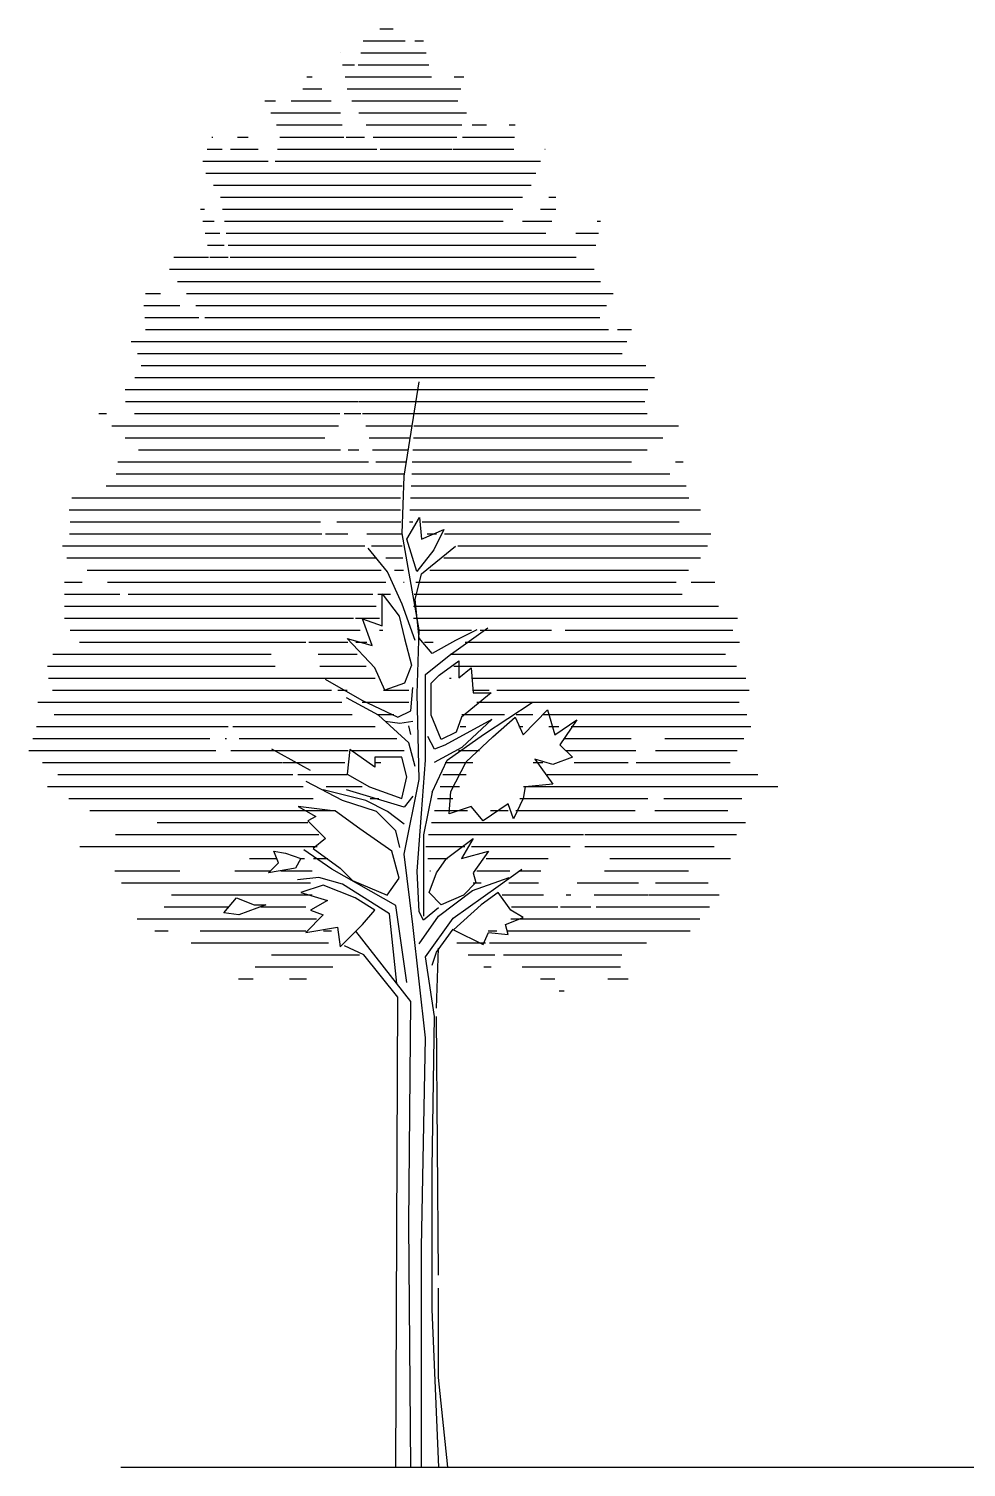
# Model space of a CAD drawing. Header units: millimetres. Extents: x 454 to 24074, y 929 to 15016.
# Drawn here: x 454 to 2667, y 6044 to 9442 of the extents above; entities that cross this region are included whole.
import ezdxf

# ---------------------------------------------------------------- set-up
doc = ezdxf.new("R2010")
doc.units = ezdxf.units.MM
doc.layers.add('cadblocksdwg.com', color=255, linetype='Continuous')

# ---------------------------------------------------------------- blocks, each defined once
blk = doc.blocks.new('*X1')
at = {"color": 0, "linetype": 'ByBlock'}
for p, q in [((108.911, 21.8), (109.024, 21.8)), ((108.775, 21.7), (109.124, 21.7)), ((109.203, 21.7), (109.275, 21.7)), ((108.584, 21.6), (108.585, 21.6)), ((108.753, 21.6), (109.298, 21.6)), ((108.603, 21.5), (108.702, 21.5)), ((108.731, 21.5), (109.32, 21.5)), ((108.273, 21.3), (108.429, 21.3)), ((108.305, 21.4), (108.35, 21.4)), ((108.623, 21.4), (109.342, 21.4)), ((108.642, 21.3), (109.586, 21.3)), ((109.53, 21.4), (109.611, 21.4)), ((107.957, 21.2), (108.045, 21.2)), ((108.174, 21.2), (108.508, 21.2)), ((108.68, 21.2), (109.56, 21.2)), ((108.005, 21.1), (108.584, 21.1)), ((108.739, 21.1), (109.633, 21.1)), ((108.052, 21), (108.599, 21)), ((108.798, 21), (109.593, 21)), ((109.68, 21), (109.798, 21)), ((109.987, 21), (110.038, 21)), ((107.515, 20.9), (107.525, 20.9)), ((107.73, 20.9), (107.817, 20.9)), ((108.082, 20.9), (108.614, 20.9)), ((108.633, 20.9), (108.786, 20.9)), ((108.857, 20.9), (109.553, 20.9)), ((109.6, 20.9), (110.032, 20.9)), ((107.441, 20.7), (107.984, 20.7)), ((107.478, 20.8), (107.601, 20.8)), ((107.671, 20.8), (107.901, 20.8)), ((108.043, 20.7), (110.248, 20.7)), ((108.062, 20.8), (108.887, 20.8)), ((108.916, 20.8), (109.512, 20.8)), ((109.519, 20.8), (110.025, 20.8)), ((110.283, 20.8), (110.288, 20.8)), ((107.466, 20.6), (110.209, 20.6)), ((107.53, 20.5), (110.169, 20.5)), ((107.589, 20.4), (110.097, 20.4)), ((110.317, 20.4), (110.376, 20.4)), ((107.421, 20.3), (107.455, 20.3)), ((107.605, 20.3), (110.017, 20.3)), ((110.247, 20.3), (110.376, 20.3)), ((107.441, 20.2), (107.536, 20.2)), ((107.46, 20.1), (107.581, 20.1)), ((107.62, 20.2), (109.938, 20.2)), ((107.636, 20.1), (110.292, 20.1)), ((110.098, 20.2), (110.341, 20.2)), ((110.543, 20.1), (110.73, 20.1)), ((110.719, 20.2), (110.747, 20.2)), ((107.48, 20), (107.617, 20)), ((107.652, 20), (110.708, 20)), ((107.201, 19.9), (107.487, 19.9)), ((107.5, 19.9), (107.652, 19.9)), ((107.667, 19.9), (110.544, 19.9)), ((107.165, 19.8), (110.695, 19.8)), ((107.23, 19.7), (110.746, 19.7)), ((106.951, 19.5), (107.249, 19.5)), ((106.965, 19.6), (107.088, 19.6)), ((107.306, 19.6), (110.851, 19.6)), ((107.382, 19.5), (110.796, 19.5)), ((106.958, 19.4), (107.409, 19.4)), ((107.458, 19.4), (110.742, 19.4)), ((106.965, 19.3), (110.814, 19.3)), ((110.888, 19.3), (111.004, 19.3)), ((106.846, 19.2), (110.965, 19.2)), ((106.899, 19.1), (110.926, 19.1)), ((106.875, 18.9), (111.197, 18.9)), ((106.929, 19), (111.124, 19)), ((106.794, 18.8), (111.139, 18.8)), ((106.798, 18.7), (108.736, 18.7)), ((108.741, 18.7), (109.205, 18.7)), ((109.205, 18.7), (111.115, 18.7)), ((106.575, 18.6), (106.641, 18.6)), ((106.873, 18.6), (108.579, 18.6)), ((108.617, 18.6), (108.753, 18.6)), ((108.769, 18.6), (109.19, 18.6)), ((109.2, 18.6), (111.136, 18.6)), ((106.685, 18.5), (108.568, 18.5)), ((108.796, 18.5), (109.175, 18.5)), ((109.196, 18.5), (111.396, 18.5)), ((106.795, 18.4), (108.454, 18.4)), ((106.905, 18.3), (108.586, 18.3)), ((108.649, 18.3), (108.738, 18.3)), ((108.824, 18.4), (109.16, 18.4)), ((108.851, 18.3), (109.144, 18.3)), ((109.186, 18.3), (111.134, 18.3)), ((109.191, 18.4), (111.265, 18.4)), ((106.734, 18.2), (108.817, 18.2)), ((108.879, 18.2), (109.129, 18.2)), ((109.181, 18.2), (111.004, 18.2)), ((111.37, 18.2), (111.433, 18.2)), ((106.72, 18.1), (109.114, 18.1)), ((109.177, 18.1), (111.322, 18.1)), ((106.636, 18), (109.099, 18)), ((109.172, 18), (111.458, 18)), ((106.352, 17.9), (109.084, 17.9)), ((109.167, 17.9), (111.481, 17.9)), ((106.331, 17.8), (109.083, 17.8)), ((109.162, 17.8), (111.577, 17.8)), ((106.332, 17.6), (108.43, 17.6)), ((106.338, 17.7), (108.42, 17.7)), ((108.462, 17.6), (108.647, 17.6)), ((108.554, 17.7), (109.088, 17.7)), ((108.805, 17.6), (109.093, 17.6)), ((109.158, 17.7), (109.188, 17.7)), ((109.264, 17.7), (111.4, 17.7)), ((109.307, 17.6), (109.383, 17.6)), ((109.451, 17.6), (111.664, 17.6)), ((106.273, 17.5), (108.787, 17.5)), ((108.844, 17.5), (109.099, 17.5)), ((109.561, 17.5), (111.636, 17.5)), ((106.311, 17.4), (108.883, 17.4)), ((108.961, 17.4), (109.104, 17.4)), ((109.445, 17.4), (111.577, 17.4)), ((106.48, 17.3), (108.922, 17.3)), ((109.035, 17.3), (109.109, 17.3)), ((109.329, 17.3), (111.477, 17.3)), ((106.292, 17.2), (106.438, 17.2)), ((106.649, 17.2), (108.962, 17.2)), ((109.11, 17.2), (109.114, 17.2)), ((109.212, 17.2), (111.377, 17.2)), ((111.5, 17.2), (111.697, 17.2)), ((106.292, 17.1), (106.752, 17.1)), ((106.292, 17), (108.882, 17)), ((106.819, 17.1), (108.855, 17.1)), ((108.896, 17.1), (109.001, 17.1)), ((109.193, 17), (111.728, 17)), ((109.199, 17.1), (111.426, 17.1)), ((106.292, 16.9), (108.694, 16.9)), ((108.71, 16.9), (108.909, 16.9)), ((109.193, 16.9), (111.887, 16.9)), ((106.338, 16.8), (108.749, 16.8)), ((108.91, 16.8), (108.936, 16.8)), ((109.238, 16.8), (109.673, 16.8)), ((109.746, 16.8), (110.338, 16.8)), ((110.453, 16.8), (111.846, 16.8)), ((106.416, 16.7), (108.298, 16.7)), ((108.322, 16.7), (108.647, 16.7)), ((108.713, 16.7), (108.803, 16.7)), ((109.284, 16.7), (109.355, 16.7)), ((109.621, 16.7), (111.903, 16.7)), ((106.194, 16.6), (108.008, 16.6)), ((108.401, 16.6), (108.723, 16.6)), ((109.497, 16.6), (111.786, 16.6)), ((106.149, 16.5), (108.041, 16.5)), ((106.159, 16.4), (108.874, 16.4)), ((108.414, 16.5), (108.799, 16.5)), ((109.491, 16.4), (109.504, 16.4)), ((109.527, 16.5), (111.876, 16.5)), ((109.673, 16.4), (111.955, 16.4)), ((106.19, 16.3), (108.511, 16.3)), ((108.564, 16.3), (108.642, 16.3)), ((108.943, 16.3), (109.153, 16.3)), ((109.683, 16.3), (109.82, 16.3)), ((109.886, 16.3), (111.983, 16.3)), ((106.07, 16.2), (108.596, 16.2)), ((108.766, 16.2), (109.153, 16.2)), ((109.718, 16.2), (111.9, 16.2)), ((106.206, 16.1), (108.682, 16.1)), ((108.889, 16.1), (109.028, 16.1)), ((109.593, 16.1), (109.95, 16.1)), ((110.046, 16.1), (110.184, 16.1)), ((110.267, 16.1), (111.963, 16.1)), ((106.059, 16), (107.652, 16)), ((107.689, 16), (108.874, 16)), ((109.581, 16), (109.628, 16)), ((110.068, 16), (110.102, 16)), ((110.316, 16), (110.401, 16)), ((110.504, 16), (111.997, 16)), ((105.994, 15.8), (107.55, 15.8)), ((106.027, 15.9), (107.499, 15.9)), ((107.627, 15.9), (107.639, 15.9)), ((107.675, 15.8), (108.65, 15.8)), ((107.742, 15.9), (109.054, 15.9)), ((108.673, 15.8), (109.114, 15.8)), ((109.566, 15.8), (109.74, 15.8)), ((110.438, 15.9), (111.002, 15.9)), ((110.462, 15.8), (111.041, 15.8)), ((111.204, 15.8), (111.882, 15.8)), ((111.281, 15.9), (111.939, 15.9)), ((106.109, 15.7), (106.903, 15.7)), ((106.907, 15.7), (108.104, 15.7)), ((108.11, 15.7), (108.621, 15.7)), ((108.87, 15.7), (108.921, 15.7)), ((109.456, 15.7), (109.685, 15.7)), ((110.188, 15.7), (110.266, 15.7)), ((110.528, 15.7), (110.977, 15.7)), ((111.043, 15.7), (111.824, 15.7)), ((106.235, 15.6), (108.189, 15.6)), ((108.23, 15.6), (108.641, 15.6)), ((109.435, 15.6), (109.63, 15.6)), ((110.304, 15.6), (112.056, 15.6)), ((106.15, 15.5), (108.274, 15.5)), ((108.467, 15.5), (108.765, 15.5)), ((109.414, 15.5), (109.575, 15.5)), ((110.108, 15.5), (112.221, 15.5)), ((106.326, 15.4), (108.359, 15.4)), ((108.833, 15.4), (108.903, 15.4)), ((109.392, 15.4), (109.52, 15.4)), ((110.075, 15.4), (111.139, 15.4)), ((111.273, 15.4), (111.922, 15.4)), ((106.501, 15.3), (108.543, 15.3)), ((107.06, 15.2), (108.314, 15.2)), ((109.341, 15.2), (111.953, 15.2)), ((109.366, 15.3), (109.642, 15.3)), ((109.831, 15.3), (109.978, 15.3)), ((110.042, 15.3), (111.036, 15.3)), ((111.198, 15.3), (111.804, 15.3)), ((106.715, 15.1), (108.404, 15.1)), ((109.316, 15.1), (110.605, 15.1)), ((110.617, 15.1), (111.877, 15.1)), ((106.418, 15), (108.391, 15)), ((109.294, 15), (109.62, 15)), ((109.673, 15), (110.494, 15)), ((110.617, 15), (111.691, 15)), ((107.83, 14.9), (108.055, 14.9)), ((108.253, 14.9), (108.286, 14.9)), ((108.361, 14.9), (108.48, 14.9)), ((109.311, 14.9), (109.476, 14.9)), ((109.795, 14.9), (110.311, 14.9)), ((110.825, 14.9), (111.828, 14.9)), ((106.71, 14.8), (107.251, 14.8)), ((107.708, 14.8), (108.004, 14.8)), ((108.089, 14.8), (108.351, 14.8)), ((109.327, 14.8), (109.333, 14.8)), ((109.718, 14.8), (109.993, 14.8)), ((110.069, 14.8), (110.252, 14.8)), ((110.779, 14.8), (111.477, 14.8)), ((106.764, 14.7), (108.335, 14.7)), ((107.181, 14.6), (108.349, 14.6)), ((109.689, 14.7), (109.754, 14.7)), ((109.929, 14.6), (110.274, 14.6)), ((109.984, 14.7), (110.232, 14.7)), ((110.46, 14.6), (110.501, 14.6)), ((110.552, 14.7), (111.062, 14.7)), ((110.694, 14.6), (111.144, 14.6)), ((111.148, 14.6), (111.734, 14.6)), ((111.203, 14.7), (111.642, 14.7)), ((107.12, 14.5), (107.657, 14.5)), ((107.924, 14.5), (108.297, 14.5)), ((110.007, 14.5), (110.391, 14.5)), ((110.413, 14.5), (110.667, 14.5)), ((110.711, 14.5), (111.653, 14.5)), ((106.895, 14.4), (108.385, 14.4)), ((110, 14.4), (111.573, 14.4)), ((107.043, 14.3), (107.152, 14.3)), ((107.418, 14.3), (108.296, 14.3)), ((108.445, 14.3), (108.51, 14.3)), ((109.813, 14.3), (109.885, 14.3)), ((109.967, 14.3), (111.493, 14.3)), ((107.345, 14.2), (108.486, 14.2)), ((109.552, 14.2), (109.79, 14.2)), ((109.824, 14.2), (111.129, 14.2)), ((107.875, 14), (108.522, 14)), ((108.013, 14.1), (108.742, 14.1)), ((109.648, 14.1), (109.868, 14.1)), ((109.777, 14), (109.839, 14)), ((109.94, 14.1), (110.925, 14.1)), ((110.095, 14), (110.912, 14)), ((107.737, 13.9), (107.858, 13.9)), ((108.162, 13.9), (108.303, 13.9)), ((110.249, 13.9), (110.367, 13.9)), ((110.808, 13.9), (110.978, 13.9)), ((110.404, 13.8), (110.444, 13.8))]:
    blk.add_line(p, q, dxfattribs=at)
blk = doc.blocks.new('Trees side 010_cad-block.com')
at = {"color": 0, "linetype": 'ByBlock'}
for p, q in [((-202.7, 4587.9), (-132.7, 5023.7)), ((-212.5, 4321.4), (-202.7, 4587.9)), ((-189.6, 4295), (-131.9, 4395.2)), ((-131.9, 4395.2), (-122.8, 4295)), ((-122.8, 4295), (-19.5, 4340.5)), ((-19.5, 4340.5), (-65, 4246.4)), ((-132.7, 3875.9), (-212.5, 4321.4)), ((-144, 4146.1), (-189.6, 4295)), ((-123, 4134.6), (34.5, 4263)), ((-280.5, 4144.4), (-370, 4253.3)), ((-65, 4246.4), (-144, 4146.1)), ((-212.5, 3994.6), (-280.5, 4144.4)), ((-152.2, 4016), (-123, 4134.6)), ((-305, 3893.9), (-305, 4042.8)), ((-305, 4042.8), (-226, 3939.5)), ((-132.7, 3837), (-152.2, 4016)), ((-226, 3939.5), (-201.7, 3836.2)), ((-152.2, 3827.2), (-212.5, 3994.6)), ((-396.1, 3927.3), (-305, 3893.9)), ((-350.5, 3802.7), (-396.1, 3927.3)), ((-142.5, 3580.2), (-132.7, 3875.9)), ((5.3, 3757.2), (184.2, 3885.6)), ((133.7, 3875.9), (34.5, 3827.2)), ((-338.4, 3699.4), (-466, 3836.2)), ((-466, 3836.2), (-350.5, 3802.7)), ((-201.7, 3836.2), (-168.3, 3711.6)), ((-72.5, 3766.9), (-132.7, 3837)), ((34.5, 3827.2), (-72.5, 3766.9)), ((-103.6, 3669.7), (5.3, 3757.2)), ((-40.8, 3666), (50.4, 3732.8)), ((50.4, 3732.8), (50.4, 3653.8)), ((-292.8, 3596.1), (-338.4, 3699.4)), ((-168.3, 3711.6), (-201.7, 3629.5)), ((-103.6, 3272.8), (-103.6, 3669.7)), ((-77.2, 3629.5), (-40.8, 3666)), ((50.4, 3653.8), (108.1, 3699.4)), ((108.1, 3699.4), (117.2, 3584)), ((-568.3, 3648.3), (-399.2, 3551)), ((-201.7, 3629.5), (-292.8, 3596.1)), ((-171.6, 3500.4), (-161.9, 3609.4)), ((-77.2, 3480.7), (-77.2, 3629.5)), ((-321.4, 3481), (-469.2, 3560.7)), ((-399.2, 3551), (-231.9, 3471.2)), ((-132.7, 3183.3), (-142.5, 3580.2)), ((199.2, 3584), (62.5, 3471.5)), ((117.2, 3584), (199.2, 3584)), ((164.8, 3391.5), (390.4, 3539.3)), ((-181.4, 3352.5), (-321.4, 3481)), ((-231.9, 3471.2), (-171.6, 3500.4)), ((-31.6, 3368.2), (-77.2, 3480.7)), ((62.5, 3471.5), (38.2, 3401.7)), ((208.3, 3380.4), (311.6, 3471.5)), ((311.6, 3471.5), (348, 3389.5)), ((348, 3389.5), (460.4, 3505)), ((460.4, 3505), (493.8, 3389.5)), ((-222.2, 3442), (-290.3, 3451.8)), ((-161.9, 3451.8), (-222.2, 3442)), ((-171.6, 3391.5), (-181.4, 3432.3)), ((38.2, 3401.7), (-31.6, 3368.2)), ((203.7, 3461.5), (-14.1, 3342.8)), ((65.6, 3333.1), (203.7, 3461.5)), ((493.8, 3389.5), (597.1, 3459.4)), ((597.1, 3459.4), (518.1, 3343.9)), ((-152.2, 3243.6), (-181.4, 3352.5)), ((-62.7, 3323.4), (-93.8, 3381.7)), ((-14.1, 3342.8), (-62.7, 3323.4)), ((-62.7, 3263.1), (65.6, 3333.1)), ((-4.4, 3272.8), (164.8, 3391.5)), ((83.8, 3264.9), (208.3, 3380.4)), ((518.1, 3343.9), (575.8, 3286.2)), ((-636.4, 3224.1), (-815.3, 3323.4)), ((-453.8, 3322.7), (-466, 3207.2)), ((-338.4, 3240.6), (-453.8, 3322.7)), ((-213.9, 3286.2), (-338.4, 3286.2)), ((-338.4, 3286.2), (-338.4, 3240.6)), ((-189.6, 3195), (-213.9, 3286.2)), ((-123, 3025.7), (-103.6, 3272.8)), ((-72.5, 3124.9), (-4.4, 3272.8)), ((13.9, 3128.2), (83.8, 3264.9)), ((484.7, 3252.8), (402.7, 3277.1)), ((402.7, 3277.1), (484.7, 3161.6)), ((575.8, 3286.2), (484.7, 3252.8)), ((-466, 3207.2), (-362.7, 3149.5)), ((-488.6, 3086), (-655.9, 3173.6)), ((-379.7, 3086), (-578.1, 3134.7)), ((-202.7, 3054.9), (-469.2, 3134.7)), ((-362.7, 3149.5), (-213.9, 3094.8)), ((-213.9, 3094.8), (-189.6, 3195)), ((-202.7, 2837), (-132.7, 3183.3)), ((357.1, 3149.5), (348, 3094.8)), ((484.7, 3161.6), (357.1, 3149.5)), ((-331.1, 3035.4), (-488.6, 3086)), ((-280.5, 3035.4), (-379.7, 3086)), ((-161.9, 3105.5), (-202.7, 3054.9)), ((-72.5, 3124.9), (-113.3, 2926.5)), ((4.8, 3024.9), (13.9, 3128.2)), ((278.2, 3070.5), (162.7, 2991.5)), ((302.5, 3000.6), (278.2, 3070.5)), ((348, 3094.8), (302.5, 3000.6)), ((-520.6, 3037), (-693.8, 3058.3)), ((-693.8, 3058.3), (-611.7, 3012.7)), ((-611.7, 3012.7), (-648.2, 2991.5)), ((-408.3, 2955), (-520.6, 3037)), ((-241.6, 2945.9), (-331.1, 3035.4)), ((-202.7, 2977.1), (-280.5, 3035.4)), ((-142.5, 2759.2), (-123, 3025.7)), ((108.1, 3058.3), (4.8, 3024.9)), ((162.7, 2991.5), (108.1, 3058.3)), ((-648.2, 2991.5), (-566.2, 2909.4)), ((-259.4, 2851.7), (-408.3, 2955)), ((-222.2, 2868.1), (-241.6, 2945.9)), ((-566.2, 2909.4), (-623.9, 2863.8)), ((-623.9, 2863.8), (-499.4, 2772.7)), ((-113.3, 2926.5), (-113.3, 2551)), ((-7.3, 2818.3), (117.2, 2909.4)), ((117.2, 2909.4), (62.5, 2818.3)), ((-830.4, 2751.4), (-784.9, 2797)), ((-806.1, 2851.7), (-751.5, 2842.6)), ((-784.9, 2797), (-806.1, 2851.7)), ((-751.5, 2842.6), (-681.6, 2818.3)), ((-681.6, 2818.3), (-705.9, 2772.7)), ((-537.2, 2768.9), (-667.5, 2858.4)), ((-226, 2727.1), (-259.4, 2851.7)), ((-161.9, 2512.1), (-202.7, 2837)), ((-52.9, 2751.4), (-7.3, 2818.3)), ((62.5, 2818.3), (187, 2851.7)), ((187, 2851.7), (117.2, 2751.4)), ((-705.9, 2772.7), (-830.4, 2751.4)), ((-597.5, 2730), (-696.7, 2718.3)), ((-488.6, 2698.9), (-597.5, 2730)), ((-241.6, 2599.6), (-537.2, 2768.9)), ((-499.4, 2772.7), (-441.7, 2715)), ((-132.7, 2570.5), (-142.5, 2759.2)), ((-86.3, 2660.3), (-52.9, 2751.4)), ((114.2, 2669.7), (283.4, 2730)), ((117.2, 2751.4), (129.3, 2705.8)), ((232.9, 2689.1), (341.8, 2768.9)), ((-578.3, 2693.7), (-681.6, 2660.3)), ((-429.5, 2636), (-578.3, 2693.7)), ((-270.8, 2560.7), (-488.6, 2698.9)), ((-441.7, 2715), (-280.7, 2648.1)), ((-280.7, 2648.1), (-226, 2727.1)), ((-43.3, 2551), (114.2, 2669.7)), ((24.8, 2541.3), (232.9, 2689.1)), ((129.3, 2705.8), (71.6, 2648.1)), ((-1037, 2566.1), (-979.3, 2636)), ((-979.3, 2636), (-897.2, 2602.5)), ((-842.6, 2602.5), (-967.1, 2557)), ((-897.2, 2602.5), (-842.6, 2602.5)), ((-681.6, 2660.3), (-557.1, 2623.8)), ((-557.1, 2623.8), (-636, 2578.2)), ((-338.4, 2578.2), (-429.5, 2636)), ((-191.1, 2243.6), (-241.6, 2599.6)), ((-31.6, 2602.5), (-86.3, 2660.3)), ((71.6, 2648.1), (-31.6, 2602.5)), ((153.6, 2602.5), (26.1, 2487.1)), ((232.6, 2660.3), (153.6, 2602.5)), ((290.3, 2578.2), (232.6, 2660.3)), ((-967.1, 2557), (-1037, 2566.1)), ((-578.3, 2557), (-657.3, 2474.9)), ((-636, 2578.2), (-578.3, 2557)), ((-396.1, 2511.4), (-338.4, 2578.2)), ((-236.9, 2239.6), (-270.8, 2560.7)), ((-113.3, 2531.6), (-132.7, 2570.5)), ((-132.7, 2422.6), (-43.3, 2551)), ((-43.3, 2589.9), (-113.3, 2531.6)), ((-103.6, 2362.3), (24.8, 2541.3)), ((266, 2511.4), (348, 2544.8)), ((348, 2544.8), (290.3, 2578.2)), ((-657.3, 2474.9), (-511.5, 2499.2)), ((-511.5, 2499.2), (-499.4, 2408.1)), ((-499.4, 2408.1), (-396.1, 2511.4)), ((-171.6, 2156.1), (-425.9, 2481.6)), ((-103.6, 1986.8), (-161.9, 2512.1)), ((-53, 2383.7), (24.8, 2490.7)), ((26.1, 2487.1), (162.7, 2420.2)), ((162.7, 2420.2), (187, 2474.9)), ((187, 2474.9), (278.2, 2465.8)), ((278.2, 2465.8), (266, 2511.4)), ((-389.4, 2372), (-478.9, 2412.9)), ((-53, 2124.9), (-43.3, 2403.1)), ((-231.9, 2175.5), (-389.4, 2372)), ((-62.7, 2086), (-103.6, 2362.3)), ((-72.5, 2323.4), (-53, 2383.7)), ((-241.7, 0), (-231.9, 2175.5)), ((-181.4, 1126.9), (-171.6, 2156.1)), ((-72.5, 1383.7), (-62.7, 2086)), ((-43.3, 889.6), (-53, 2086)), ((-123, 1018), (-103.6, 1986.8)), ((-72.5, 730), (-72.5, 1383.7)), ((-171.6, 0), (-181.4, 1126.9)), ((-123, 0), (-123, 1018)), ((-43.3, 414.9), (-43.3, 829.2)), ((-42.9, 0), (-72.5, 730)), ((0, 0), (-43.3, 414.9))]:
    blk.add_line(p, q, dxfattribs=at)
at = {"color": 0, "linetype": 'ByBlock', "xscale": 556.6708301444556, "yscale": 556.6708301444556, "zscale": 556.6708301444556}
blk.add_blockref('*X1', (-60943.6, -5477.6), dxfattribs=at)

msp = doc.modelspace()

# ---------------------------------------------------------------- linework, layer by layer
msp.add_lwpolyline([(671.1, 6044), (23739, 6044)])

# ---------------------------------------------------------------- block references
at = {"layer": 'cadblocksdwg.com', "xscale": 0.5103099452236204, "yscale": 0.5103099452236204, "zscale": 0.5103099452236204}
msp.add_blockref('Trees side 010_cad-block.com', (1443.5, 6044), dxfattribs=at)

doc.saveas('drawing.dxf')
